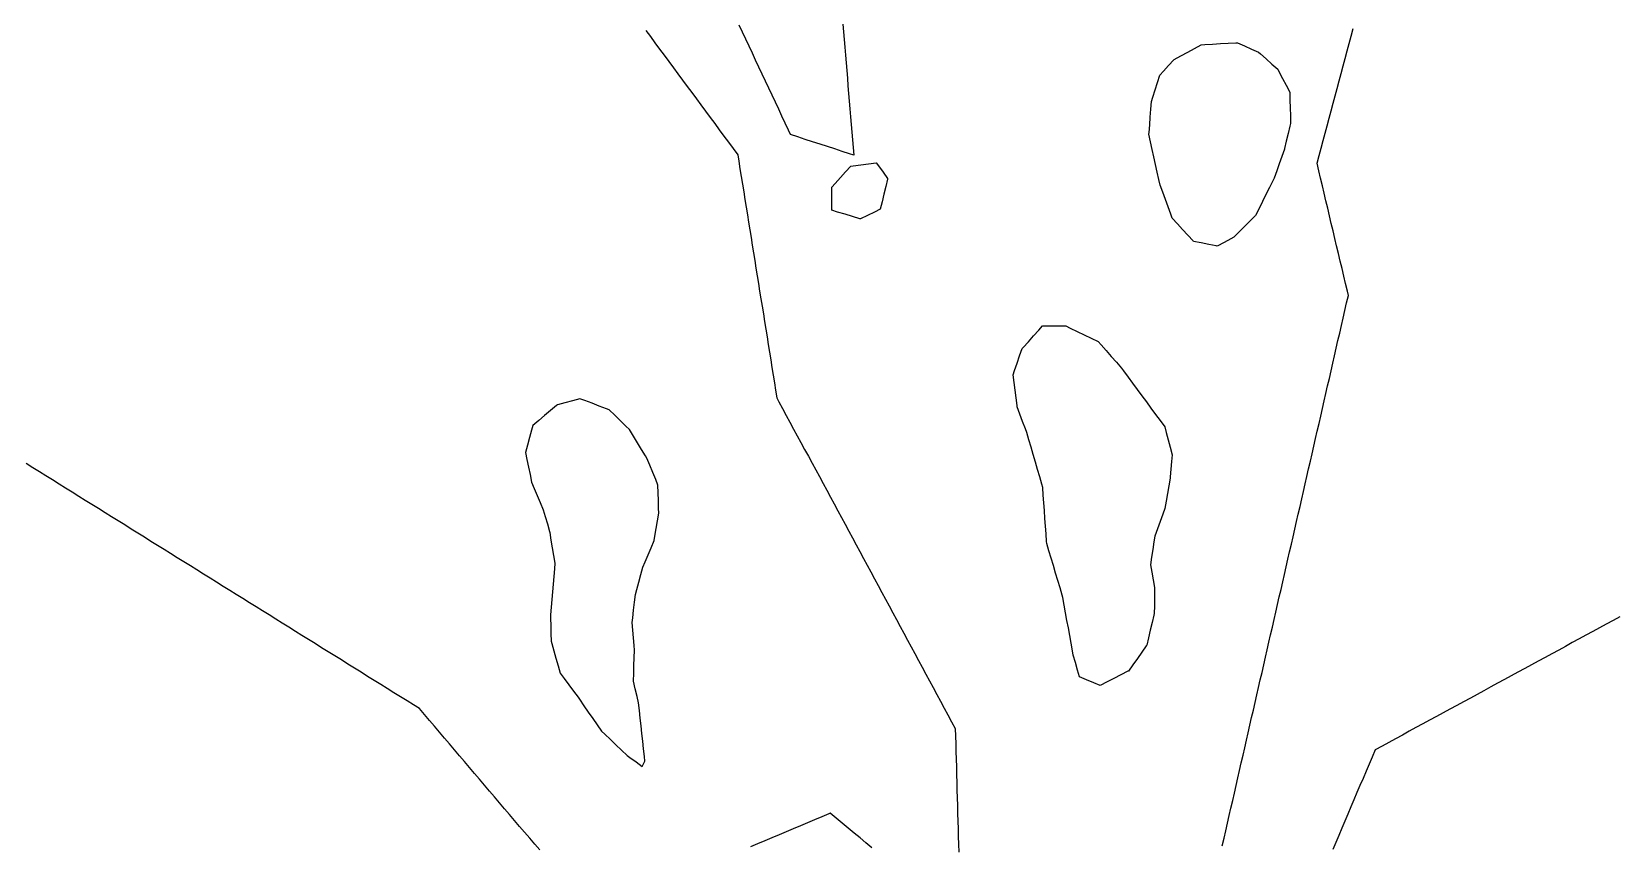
# Model space of a CAD drawing. Header units: millimetres. Extents: x 230 to 3347, y 514 to 5196.
# Drawn here: x 1484.7 to 1689.9, y 4683.3 to 4788.5 of the extents above; entities that cross this region are included whole.
import ezdxf

# ---------------------------------------------------------------- set-up
doc = ezdxf.new("R2010")
doc.units = ezdxf.units.MM
for name, color, linetype in [('ALL_HOLES', 1, 'Continuous'), ('ALL_ISLANDS', 7, 'Continuous'), ('OUTLINE_ISLAND_01', 7, 'Continuous'), ('OUTLINE_ISLAND_01_HOLE_287', 1, 'Continuous'), ('OUTLINE_ISLAND_01_HOLE_288', 1, 'Continuous'), ('OUTLINE_ISLAND_01_HOLE_289', 1, 'Continuous'), ('OUTLINE_ISLAND_26', 7, 'Continuous')]:
    doc.layers.add(name, color=color, linetype=linetype)

msp = doc.modelspace()

# ---------------------------------------------------------------- linework, layer by layer
at = {"layer": 'ALL_HOLES'}
for points in [[(1640.5476, 4787.0999), (1641.4596, 4786.6896), (1642.3715, 4786.2793), (1643.2835, 4785.8689), (1643.5203, 4785.6594), (1644.2692, 4784.9968), (1645.0182, 4784.3341), (1645.7671, 4783.6715), (1645.9277, 4783.3674), (1646.3945, 4782.4831), (1646.8614, 4781.5988), (1647.3283, 4780.7144), (1647.3295, 4780.6611), (1647.352, 4779.6613), (1647.3746, 4778.6616), (1647.3971, 4777.6619), (1647.4196, 4776.6621), (1647.3382, 4776.3198), (1647.1068, 4775.347), (1646.8754, 4774.3741), (1646.644, 4773.4013), (1646.6241, 4773.3445), (1646.2925, 4772.4011), (1645.9609, 4771.4577), (1645.6293, 4770.5143), (1645.2977, 4769.5709), (1645.1407, 4769.256), (1644.6945, 4768.3611), (1644.2483, 4767.4662), (1643.8021, 4766.5712), (1643.3559, 4765.6763), (1642.9097, 4764.7813), (1642.2205, 4764.0899), (1641.5146, 4763.3816), (1640.8086, 4762.6733), (1640.1027, 4761.9651), (1639.7148, 4761.7559), (1638.8347, 4761.2811), (1637.9546, 4760.8064), (1637.8276, 4760.8309), (1636.8457, 4761.0201), (1635.8637, 4761.2092), (1634.8818, 4761.3984), (1634.8152, 4761.4713), (1634.1411, 4762.2099), (1633.4669, 4762.9484), (1632.7927, 4763.687), (1632.1186, 4764.4256), (1631.9316, 4764.9397), (1631.5898, 4765.8795), (1631.2479, 4766.8192), (1630.9061, 4767.759), (1630.5643, 4768.6988), (1630.4093, 4769.4046), (1630.1948, 4770.3814), (1629.9803, 4771.3581), (1629.7658, 4772.3348), (1629.5513, 4773.3115), (1629.3368, 4774.2883), (1629.1223, 4775.265), (1629.1394, 4775.4974), (1629.2128, 4776.4947), (1629.2862, 4777.492), (1629.3596, 4778.4893), (1629.4329, 4779.4866), (1629.6189, 4780.0657), (1629.9248, 4781.0178), (1630.2306, 4781.9699), (1630.5364, 4782.922), (1630.9897, 4783.4147), (1631.6666, 4784.1507), (1632.3436, 4784.8867), (1632.3845, 4784.9093), (1633.2597, 4785.393), (1634.1349, 4785.8767), (1635.0102, 4786.3604), (1635.8854, 4786.844), (1636.3557, 4786.8699), (1637.3542, 4786.9247), (1638.3527, 4786.9795), (1639.3512, 4787.0343), (1640.3497, 4787.0891)], [(1588.1415, 4765.4321), (1588.1415, 4766.4321), (1588.1415, 4767.4321), (1588.1415, 4768.4321), (1588.5669, 4768.9111), (1589.231, 4769.6588), (1589.895, 4770.4065), (1590.5591, 4771.1541), (1590.897, 4771.198), (1591.8887, 4771.3267), (1592.8804, 4771.4555), (1593.8721, 4771.5842), (1594.1696, 4771.1678), (1594.7511, 4770.3542), (1595.3325, 4769.5407), (1595.3142, 4769.4636), (1595.083, 4768.4907), (1594.8518, 4767.5178), (1594.6206, 4766.5449), (1594.3895, 4765.572), (1593.6196, 4765.1972), (1592.7205, 4764.7594), (1591.8214, 4764.3217), (1591.742, 4764.3457), (1590.7846, 4764.6346), (1589.8272, 4764.9234), (1588.8699, 4765.2123)], [(1615.3523, 4750.4828), (1616.3523, 4750.4828), (1617.3523, 4750.4828), (1618.3523, 4750.4828), (1618.9301, 4750.206), (1619.832, 4749.7741), (1620.7338, 4749.3421), (1621.6357, 4748.9101), (1622.5376, 4748.4781), (1622.924, 4748.0374), (1623.5832, 4747.2855), (1624.2425, 4746.5335), (1624.9017, 4745.7816), (1625.561, 4745.0297), (1625.8179, 4744.6803), (1626.4104, 4743.8747), (1627.0028, 4743.0691), (1627.5953, 4742.2635), (1628.1878, 4741.4579), (1628.7802, 4740.6523), (1629.3727, 4739.8468), (1629.9652, 4739.0412), (1630.5576, 4738.2356), (1631.1501, 4737.43), (1631.3387, 4736.7235), (1631.5965, 4735.7573), (1631.8543, 4734.7911), (1632.1122, 4733.8249), (1632.0426, 4732.9713), (1631.9613, 4731.9746), (1631.88, 4730.9779), (1631.8502, 4730.8024), (1631.6826, 4729.8165), (1631.5151, 4728.8306), (1631.3476, 4727.8448), (1631.18, 4726.8589), (1630.9142, 4726.137), (1630.5688, 4725.1985), (1630.2233, 4724.2601), (1629.8778, 4723.3217), (1629.7595, 4722.5629), (1629.6053, 4721.5748), (1629.4512, 4720.5868), (1629.2971, 4719.5987), (1629.4781, 4718.6379), (1629.6631, 4717.6552), (1629.8482, 4716.6724), (1629.8437, 4716.3063), (1629.8316, 4715.3064), (1629.8194, 4714.3065), (1629.8072, 4713.3066), (1629.7574, 4713.0971), (1629.526, 4712.1242), (1629.2946, 4711.1513), (1629.0632, 4710.1785), (1628.8318, 4709.2056), (1628.7782, 4709.1302), (1628.1986, 4708.3153), (1627.619, 4707.5004), (1627.0395, 4706.6855), (1626.4599, 4705.8706), (1626.3771, 4705.8279), (1625.4881, 4705.3699), (1624.5992, 4704.912), (1623.7102, 4704.454), (1622.8212, 4703.996), (1621.9777, 4704.3424), (1621.0526, 4704.7221), (1620.1275, 4705.1019), (1619.8763, 4705.9891), (1619.6039, 4706.9513), (1619.3314, 4707.9134), (1619.23, 4708.479), (1619.0534, 4709.4633), (1618.8768, 4710.4476), (1618.7002, 4711.4319), (1618.5237, 4712.4161), (1618.3471, 4713.4004), (1618.1705, 4714.3847), (1617.9939, 4715.369), (1617.9058, 4715.6648), (1617.6201, 4716.6231), (1617.3345, 4717.5815), (1617.0488, 4718.5398), (1616.7631, 4719.4981), (1616.4775, 4720.4565), (1616.1918, 4721.4148), (1615.9062, 4722.3731), (1615.8893, 4722.6099), (1615.8184, 4723.6074), (1615.7474, 4724.6049), (1615.6764, 4725.6024), (1615.6055, 4726.5998), (1615.5345, 4727.5973), (1615.4636, 4728.5948), (1615.3926, 4729.5923), (1615.2716, 4730.0071), (1614.9915, 4730.9671), (1614.7113, 4731.927), (1614.4312, 4732.887), (1614.1511, 4733.847), (1613.871, 4734.8069), (1613.5909, 4735.7669), (1613.3108, 4736.7269), (1613.1396, 4737.1894), (1612.7924, 4738.1272), (1612.4453, 4739.065), (1612.0981, 4740.0028), (1612.0701, 4740.2141), (1611.9389, 4741.2055), (1611.8077, 4742.1968), (1611.6765, 4743.1882), (1611.5453, 4744.1795), (1611.7358, 4744.7188), (1612.0689, 4745.6617), (1612.4021, 4746.6046), (1612.7352, 4747.5475), (1612.8701, 4747.6987), (1613.5356, 4748.4451), (1614.201, 4749.1915), (1614.8665, 4749.9379)]]:
    msp.add_lwpolyline(points, close=True, dxfattribs=at)
at = {"layer": 'ALL_ISLANDS'}
for points in [[(1564.0737, 4788.6995), (1564.6678, 4787.8951), (1565.2619, 4787.0907), (1565.856, 4786.2863), (1566.4501, 4785.4819), (1567.0442, 4784.6775), (1567.6383, 4783.8731), (1568.2324, 4783.0687), (1568.8265, 4782.2643), (1569.4206, 4781.4599), (1570.0147, 4780.6556), (1570.6087, 4779.8512), (1571.2028, 4779.0468), (1571.7969, 4778.2424), (1572.391, 4777.438), (1572.9851, 4776.6336), (1573.5792, 4775.8292), (1574.1733, 4775.0248), (1574.7674, 4774.2204), (1575.3615, 4773.416), (1575.9556, 4772.6116), (1576.0899, 4771.7773), (1576.2488, 4770.7901), (1576.4078, 4769.8028), (1576.5667, 4768.8155), (1576.7257, 4767.8282), (1576.8846, 4766.8409), (1577.0436, 4765.8536), (1577.2025, 4764.8663), (1577.3615, 4763.8791), (1577.5204, 4762.8918), (1577.6794, 4761.9045), (1577.8383, 4760.9172), (1577.9973, 4759.9299), (1578.1562, 4758.9426), (1578.3152, 4757.9553), (1578.4742, 4756.968), (1578.6331, 4755.9808), (1578.7921, 4754.9935), (1578.951, 4754.0062), (1579.11, 4753.0189), (1579.2689, 4752.0316), (1579.4279, 4751.0443), (1579.5868, 4750.057), (1579.7458, 4749.0698), (1579.9047, 4748.0825), (1580.0637, 4747.0952), (1580.2226, 4746.1079), (1580.3816, 4745.1206), (1580.5405, 4744.1333), (1580.6995, 4743.146), (1580.8584, 4742.1588), (1581.0174, 4741.1715), (1581.2851, 4740.6755), (1581.7601, 4739.7955), (1582.2351, 4738.9155), (1582.7101, 4738.0355), (1583.1852, 4737.1555), (1583.6602, 4736.2756), (1584.1352, 4735.3956), (1584.6102, 4734.5156), (1585.0852, 4733.6356), (1585.5602, 4732.7556), (1586.0352, 4731.8757), (1586.5102, 4730.9957), (1586.9852, 4730.1157), (1587.4602, 4729.2357), (1587.9353, 4728.3557), (1588.4103, 4727.4758), (1588.8853, 4726.5958), (1589.3603, 4725.7158), (1589.8353, 4724.8358), (1590.3103, 4723.9558), (1590.7853, 4723.0759), (1591.2603, 4722.1959), (1591.7353, 4721.3159), (1592.2103, 4720.4359), (1592.6854, 4719.5559), (1593.1604, 4718.676), (1593.6354, 4717.796), (1594.1104, 4716.916), (1594.5854, 4716.036), (1595.0604, 4715.156), (1595.5354, 4714.2761), (1596.0104, 4713.3961), (1596.4854, 4712.5161), (1596.9604, 4711.6361), (1597.4355, 4710.7561), (1597.9105, 4709.8762), (1598.3855, 4708.9962), (1598.8605, 4708.1162), (1599.3355, 4707.2362), (1599.8105, 4706.3562), (1600.2855, 4705.4763), (1600.7605, 4704.5963), (1601.2355, 4703.7163), (1601.7106, 4702.8363), (1602.1856, 4701.9563), (1602.6606, 4701.0764), (1603.1356, 4700.1964), (1603.6106, 4699.3164), (1604.0856, 4698.4364), (1604.1122, 4697.4636), (1604.1395, 4696.464), (1604.1668, 4695.4644), (1604.1942, 4694.4647), (1604.2215, 4693.4651), (1604.2488, 4692.4655), (1604.2761, 4691.4659), (1604.3035, 4690.4662), (1604.3308, 4689.4666), (1604.3581, 4688.467), (1604.3854, 4687.4674), (1604.4128, 4686.4677), (1604.4401, 4685.4681), (1604.4674, 4684.4685), (1604.4947, 4683.4689), (1604.5221, 4682.4692)], [(1589.5428, 4789.4945), (1589.6263, 4788.498), (1589.7099, 4787.5015), (1589.7934, 4786.505), (1589.877, 4785.5085), (1589.9605, 4784.512), (1590.044, 4783.5155), (1590.1276, 4782.519), (1590.2111, 4781.5225), (1590.2947, 4780.526), (1590.3782, 4779.5295), (1590.4618, 4778.533), (1590.5453, 4777.5365), (1590.6289, 4776.54), (1590.7124, 4775.5435), (1590.796, 4774.547), (1590.8795, 4773.5505), (1590.9631, 4772.554), (1590.397, 4772.7389), (1589.4465, 4773.0495), (1588.4959, 4773.3601), (1587.5454, 4773.6707), (1586.5949, 4773.9813), (1585.6443, 4774.292), (1584.6938, 4774.6026), (1583.7432, 4774.9132), (1582.7927, 4775.2238), (1582.5293, 4775.784), (1582.1039, 4776.689), (1581.6784, 4777.5939), (1581.2529, 4778.4989), (1580.8275, 4779.4039), (1580.402, 4780.3089), (1579.9766, 4781.2138), (1579.5511, 4782.1188), (1579.1256, 4783.0238), (1578.7002, 4783.9288), (1578.2747, 4784.8337), (1577.8493, 4785.7387), (1577.4238, 4786.6437), (1576.9983, 4787.5487), (1576.5729, 4788.4537), (1576.1474, 4789.3586)], [(1638.6014, 4683.2726), (1638.8246, 4684.2474), (1639.0479, 4685.2222), (1639.2711, 4686.1969), (1639.4943, 4687.1717), (1639.7175, 4688.1465), (1639.9408, 4689.1212), (1640.164, 4690.096), (1640.3872, 4691.0708), (1640.6104, 4692.0455), (1640.8337, 4693.0203), (1641.0569, 4693.9951), (1641.2801, 4694.9698), (1641.5033, 4695.9446), (1641.7266, 4696.9194), (1641.9498, 4697.8941), (1642.173, 4698.8689), (1642.3962, 4699.8437), (1642.6195, 4700.8184), (1642.8427, 4701.7932), (1643.0659, 4702.768), (1643.2891, 4703.7427), (1643.5123, 4704.7175), (1643.7356, 4705.6923), (1643.9588, 4706.667), (1644.182, 4707.6418), (1644.4052, 4708.6166), (1644.6285, 4709.5913), (1644.8517, 4710.5661), (1645.0749, 4711.5409), (1645.2981, 4712.5157), (1645.5214, 4713.4904), (1645.7446, 4714.4652), (1645.9678, 4715.44), (1646.191, 4716.4147), (1646.4143, 4717.3895), (1646.6375, 4718.3643), (1646.8607, 4719.339), (1647.0839, 4720.3138), (1647.3072, 4721.2886), (1647.5304, 4722.2633), (1647.7536, 4723.2381), (1647.9768, 4724.2129), (1648.2, 4725.1876), (1648.4233, 4726.1624), (1648.6465, 4727.1372), (1648.8697, 4728.1119), (1649.0929, 4729.0867), (1649.3162, 4730.0615), (1649.5394, 4731.0362), (1649.7626, 4732.011), (1649.9858, 4732.9858), (1650.2091, 4733.9605), (1650.4323, 4734.9353), (1650.6555, 4735.9101), (1650.8787, 4736.8848), (1651.102, 4737.8596), (1651.3252, 4738.8344), (1651.5484, 4739.8091), (1651.7716, 4740.7839), (1651.9948, 4741.7587), (1652.2181, 4742.7334), (1652.4413, 4743.7082), (1652.6645, 4744.683), (1652.8877, 4745.6577), (1653.111, 4746.6325), (1653.3342, 4747.6073), (1653.5574, 4748.582), (1653.7806, 4749.5568), (1654.0039, 4750.5316), (1654.2271, 4751.5063), (1654.4503, 4752.4811), (1654.6735, 4753.4559), (1654.8968, 4754.4306), (1654.7656, 4754.985), (1654.5354, 4755.9581), (1654.3052, 4756.9313), (1654.0751, 4757.9044), (1653.8449, 4758.8775), (1653.6147, 4759.8507), (1653.3845, 4760.8238), (1653.1543, 4761.797), (1652.9241, 4762.7701), (1652.6939, 4763.7433), (1652.4637, 4764.7164), (1652.2335, 4765.6896), (1652.0033, 4766.6627), (1651.7731, 4767.6358), (1651.5429, 4768.609), (1651.3127, 4769.5821), (1651.0825, 4770.5553), (1650.8523, 4771.5284), (1650.8562, 4771.543), (1651.1156, 4772.5088), (1651.375, 4773.4746), (1651.6344, 4774.4403), (1651.8937, 4775.4061), (1652.1531, 4776.3719), (1652.4125, 4777.3377), (1652.6718, 4778.3035), (1652.9312, 4779.2692), (1653.1906, 4780.235), (1653.45, 4781.2008), (1653.7093, 4782.1666), (1653.9687, 4783.1323), (1654.2281, 4784.0981), (1654.4874, 4785.0639), (1654.7468, 4786.0297), (1655.0062, 4786.9955), (1655.2656, 4787.9612), (1655.5249, 4788.927)], [(1550.3583, 4682.735), (1549.7102, 4683.4966), (1549.062, 4684.2581), (1548.4139, 4685.0196), (1547.7657, 4685.7811), (1547.1176, 4686.5426), (1546.4694, 4687.3042), (1545.8213, 4688.0657), (1545.1732, 4688.8272), (1544.525, 4689.5887), (1543.8769, 4690.3502), (1543.2287, 4691.1118), (1542.5806, 4691.8733), (1541.9325, 4692.6348), (1541.2843, 4693.3963), (1540.6362, 4694.1579), (1539.988, 4694.9194), (1539.3399, 4695.6809), (1538.6918, 4696.4424), (1538.0436, 4697.2039), (1537.3955, 4697.9655), (1536.7473, 4698.727), (1536.0992, 4699.4885), (1535.451, 4700.25), (1534.8029, 4701.0115), (1534.053, 4701.4789), (1533.2043, 4702.0077), (1532.3556, 4702.5366), (1531.5069, 4703.0655), (1530.6582, 4703.5943), (1529.8095, 4704.1232), (1528.9608, 4704.6521), (1528.112, 4705.1809), (1527.2633, 4705.7098), (1526.4146, 4706.2387), (1525.5659, 4706.7675), (1524.7172, 4707.2964), (1523.8685, 4707.8253), (1523.0198, 4708.3541), (1522.1711, 4708.883), (1521.3224, 4709.4119), (1520.4737, 4709.9407), (1519.625, 4710.4696), (1518.7763, 4710.9985), (1517.9276, 4711.5273), (1517.0789, 4712.0562), (1516.2302, 4712.5851), (1515.3815, 4713.114), (1514.5328, 4713.6428), (1513.6841, 4714.1717), (1512.8354, 4714.7006), (1511.9867, 4715.2294), (1511.138, 4715.7583), (1510.2893, 4716.2872), (1509.4406, 4716.816), (1508.5919, 4717.3449), (1507.7432, 4717.8738), (1506.8944, 4718.4026), (1506.0457, 4718.9315), (1505.197, 4719.4604), (1504.3483, 4719.9892), (1503.4996, 4720.5181), (1502.6509, 4721.047), (1501.8022, 4721.5758), (1500.9535, 4722.1047), (1500.1048, 4722.6336), (1499.2561, 4723.1624), (1498.4074, 4723.6913), (1497.5587, 4724.2202), (1496.71, 4724.7491), (1495.8613, 4725.2779), (1495.0126, 4725.8068), (1494.1639, 4726.3357), (1493.3152, 4726.8645), (1492.4665, 4727.3934), (1491.6178, 4727.9223), (1490.7691, 4728.4511), (1489.9204, 4728.98), (1489.0717, 4729.5089), (1488.223, 4730.0377), (1487.3743, 4730.5666), (1486.5256, 4731.0955), (1485.6768, 4731.6243), (1484.8281, 4732.1532), (1483.9794, 4732.6821)], [(1689.9984, 4712.8769), (1689.1198, 4712.3994), (1688.2411, 4711.9218), (1687.3625, 4711.4443), (1686.4839, 4710.9668), (1685.6053, 4710.4893), (1684.7267, 4710.0118), (1683.848, 4709.5343), (1682.9694, 4709.0567), (1682.0908, 4708.5792), (1681.2122, 4708.1017), (1680.3335, 4707.6242), (1679.4549, 4707.1467), (1678.5763, 4706.6692), (1677.6977, 4706.1916), (1676.8191, 4705.7141), (1675.9404, 4705.2366), (1675.0618, 4704.7591), (1674.1832, 4704.2816), (1673.3046, 4703.8041), (1672.4259, 4703.3265), (1671.5473, 4702.849), (1670.6687, 4702.3715), (1669.7901, 4701.894), (1668.9115, 4701.4165), (1668.0328, 4700.939), (1667.1542, 4700.4614), (1666.2756, 4699.9839), (1665.397, 4699.5064), (1664.5183, 4699.0289), (1663.6397, 4698.5514), (1662.7611, 4698.0739), (1661.8825, 4697.5963), (1661.0039, 4697.1188), (1660.1252, 4696.6413), (1659.2466, 4696.1638), (1658.368, 4695.6863), (1658.3577, 4695.6622), (1657.9662, 4694.742), (1657.5746, 4693.8219), (1657.1831, 4692.9017), (1656.7915, 4691.9816), (1656.3999, 4691.0614), (1656.0084, 4690.1413), (1655.6168, 4689.2211), (1655.2253, 4688.301), (1654.8337, 4687.3808), (1654.4421, 4686.4607), (1654.0506, 4685.5405), (1653.659, 4684.6203), (1653.2675, 4683.7002), (1652.8759, 4682.78)], [(1593.3023, 4683.0081), (1592.5334, 4683.6476), (1591.7646, 4684.287), (1590.9957, 4684.9264), (1590.2269, 4685.5658), (1589.458, 4686.2053), (1588.6892, 4686.8447), (1587.9203, 4687.4841), (1587.7404, 4687.408), (1586.8194, 4687.0185), (1585.8985, 4686.6289), (1584.9775, 4686.2393), (1584.0565, 4685.8497), (1583.1355, 4685.4601), (1582.2145, 4685.0706), (1581.2935, 4684.681), (1580.3725, 4684.2914), (1579.4515, 4683.9018), (1578.5305, 4683.5122), (1577.6095, 4683.1227)]]:
    msp.add_lwpolyline(points, dxfattribs=at)
msp.add_lwpolyline([(1555.5556, 4741.0767), (1554.5908, 4740.8136), (1553.626, 4740.5505), (1552.6613, 4740.2874), (1552.5309, 4740.1788), (1551.7626, 4739.5387), (1550.9942, 4738.8987), (1550.2259, 4738.2586), (1549.4576, 4737.6185), (1549.2958, 4737.0103), (1549.0387, 4736.0439), (1548.7816, 4735.0775), (1548.5246, 4734.1112), (1548.7081, 4733.2222), (1548.9103, 4732.2429), (1549.1125, 4731.2636), (1549.3147, 4730.2842), (1549.653, 4729.4807), (1550.041, 4728.559), (1550.429, 4727.6374), (1550.817, 4726.7157), (1551.0691, 4725.8428), (1551.3466, 4724.8821), (1551.6241, 4723.9214), (1551.6492, 4723.7743), (1551.8171, 4722.7885), (1551.985, 4721.8027), (1552.1529, 4720.8169), (1552.3209, 4719.8311), (1552.2573, 4719.0919), (1552.1716, 4718.0956), (1552.086, 4717.0993), (1552.0003, 4716.103), (1551.9146, 4715.1067), (1551.8289, 4714.1103), (1551.7433, 4713.114), (1551.7548, 4712.7084), (1551.7832, 4711.7088), (1551.8115, 4710.7092), (1551.8399, 4709.7096), (1551.9172, 4709.4354), (1552.1886, 4708.4729), (1552.4599, 4707.5105), (1552.7313, 4706.548), (1553.0027, 4705.5855), (1553.5273, 4704.8826), (1554.1254, 4704.0812), (1554.7236, 4703.2798), (1555.3217, 4702.4784), (1555.5076, 4702.208), (1556.0742, 4701.384), (1556.6407, 4700.56), (1557.2072, 4699.7359), (1557.7738, 4698.9119), (1558.3403, 4698.0879), (1558.7621, 4697.6916), (1559.4909, 4697.0068), (1560.2197, 4696.3221), (1560.9485, 4695.6374), (1561.6773, 4694.9526), (1562.0066, 4694.7061), (1562.8071, 4694.1067), (1563.6076, 4693.5073), (1563.9515, 4694.2041), (1563.8853, 4694.8153), (1563.7777, 4695.8095), (1563.6701, 4696.8037), (1563.5625, 4697.7979), (1563.4549, 4698.7921), (1563.3473, 4699.7863), (1563.2397, 4700.7805), (1563.1321, 4701.7747), (1562.9434, 4702.5868), (1562.7171, 4703.5609), (1562.4909, 4704.5349), (1562.492, 4704.5778), (1562.5188, 4705.5774), (1562.5455, 4706.5771), (1562.5722, 4707.5767), (1562.599, 4708.5764), (1562.5513, 4709.1559), (1562.4693, 4710.1525), (1562.3873, 4711.1492), (1562.3053, 4712.1458), (1562.3801, 4712.7638), (1562.5004, 4713.7566), (1562.6207, 4714.7493), (1562.7409, 4715.742), (1562.9224, 4716.4081), (1563.1854, 4717.3729), (1563.4483, 4718.3377), (1563.7113, 4719.3025), (1563.9869, 4719.963), (1564.3721, 4720.8859), (1564.7572, 4721.8088), (1565.1423, 4722.7316), (1565.2418, 4723.3198), (1565.4085, 4724.3058), (1565.5752, 4725.2919), (1565.7419, 4726.2779), (1565.724, 4726.919), (1565.6962, 4727.9186), (1565.6683, 4728.9182), (1565.6404, 4729.9178), (1565.3519, 4730.6199), (1564.9719, 4731.5448), (1564.5918, 4732.4698), (1564.2117, 4733.3948), (1564.0436, 4733.6693), (1563.5213, 4734.5221), (1562.9991, 4735.3749), (1562.4768, 4736.2277), (1561.9545, 4737.0805), (1561.493, 4737.5343), (1560.7799, 4738.2354), (1560.0668, 4738.9364), (1559.3538, 4739.6375), (1558.9941, 4739.7738), (1558.059, 4740.1281), (1557.1238, 4740.4824), (1556.1887, 4740.8368)], close=True, dxfattribs=at)
at = {"layer": 'OUTLINE_ISLAND_01'}
for points in [[(1564.0737, 4788.6995), (1564.6678, 4787.8951), (1565.2619, 4787.0907), (1565.856, 4786.2863), (1566.4501, 4785.4819), (1567.0442, 4784.6775), (1567.6383, 4783.8731), (1568.2324, 4783.0687), (1568.8265, 4782.2643), (1569.4206, 4781.4599), (1570.0147, 4780.6556), (1570.6087, 4779.8512), (1571.2028, 4779.0468), (1571.7969, 4778.2424), (1572.391, 4777.438), (1572.9851, 4776.6336), (1573.5792, 4775.8292), (1574.1733, 4775.0248), (1574.7674, 4774.2204), (1575.3615, 4773.416), (1575.9556, 4772.6116), (1576.0899, 4771.7773), (1576.2488, 4770.7901), (1576.4078, 4769.8028), (1576.5667, 4768.8155), (1576.7257, 4767.8282), (1576.8846, 4766.8409), (1577.0436, 4765.8536), (1577.2025, 4764.8663), (1577.3615, 4763.8791), (1577.5204, 4762.8918), (1577.6794, 4761.9045), (1577.8383, 4760.9172), (1577.9973, 4759.9299), (1578.1562, 4758.9426), (1578.3152, 4757.9553), (1578.4742, 4756.968), (1578.6331, 4755.9808), (1578.7921, 4754.9935), (1578.951, 4754.0062), (1579.11, 4753.0189), (1579.2689, 4752.0316), (1579.4279, 4751.0443), (1579.5868, 4750.057), (1579.7458, 4749.0698), (1579.9047, 4748.0825), (1580.0637, 4747.0952), (1580.2226, 4746.1079), (1580.3816, 4745.1206), (1580.5405, 4744.1333), (1580.6995, 4743.146), (1580.8584, 4742.1588), (1581.0174, 4741.1715), (1581.2851, 4740.6755), (1581.7601, 4739.7955), (1582.2351, 4738.9155), (1582.7101, 4738.0355), (1583.1852, 4737.1555), (1583.6602, 4736.2756), (1584.1352, 4735.3956), (1584.6102, 4734.5156), (1585.0852, 4733.6356), (1585.5602, 4732.7556), (1586.0352, 4731.8757), (1586.5102, 4730.9957), (1586.9852, 4730.1157), (1587.4602, 4729.2357), (1587.9353, 4728.3557), (1588.4103, 4727.4758), (1588.8853, 4726.5958), (1589.3603, 4725.7158), (1589.8353, 4724.8358), (1590.3103, 4723.9558), (1590.7853, 4723.0759), (1591.2603, 4722.1959), (1591.7353, 4721.3159), (1592.2103, 4720.4359), (1592.6854, 4719.5559), (1593.1604, 4718.676), (1593.6354, 4717.796), (1594.1104, 4716.916), (1594.5854, 4716.036), (1595.0604, 4715.156), (1595.5354, 4714.2761), (1596.0104, 4713.3961), (1596.4854, 4712.5161), (1596.9604, 4711.6361), (1597.4355, 4710.7561), (1597.9105, 4709.8762), (1598.3855, 4708.9962), (1598.8605, 4708.1162), (1599.3355, 4707.2362), (1599.8105, 4706.3562), (1600.2855, 4705.4763), (1600.7605, 4704.5963), (1601.2355, 4703.7163), (1601.7106, 4702.8363), (1602.1856, 4701.9563), (1602.6606, 4701.0764), (1603.1356, 4700.1964), (1603.6106, 4699.3164), (1604.0856, 4698.4364), (1604.1122, 4697.4636), (1604.1395, 4696.464), (1604.1668, 4695.4644), (1604.1942, 4694.4647), (1604.2215, 4693.4651), (1604.2488, 4692.4655), (1604.2761, 4691.4659), (1604.3035, 4690.4662), (1604.3308, 4689.4666), (1604.3581, 4688.467), (1604.3854, 4687.4674), (1604.4128, 4686.4677), (1604.4401, 4685.4681), (1604.4674, 4684.4685), (1604.4947, 4683.4689), (1604.5221, 4682.4692)], [(1589.5428, 4789.4945), (1589.6263, 4788.498), (1589.7099, 4787.5015), (1589.7934, 4786.505), (1589.877, 4785.5085), (1589.9605, 4784.512), (1590.044, 4783.5155), (1590.1276, 4782.519), (1590.2111, 4781.5225), (1590.2947, 4780.526), (1590.3782, 4779.5295), (1590.4618, 4778.533), (1590.5453, 4777.5365), (1590.6289, 4776.54), (1590.7124, 4775.5435), (1590.796, 4774.547), (1590.8795, 4773.5505), (1590.9631, 4772.554), (1590.397, 4772.7389), (1589.4465, 4773.0495), (1588.4959, 4773.3601), (1587.5454, 4773.6707), (1586.5949, 4773.9813), (1585.6443, 4774.292), (1584.6938, 4774.6026), (1583.7432, 4774.9132), (1582.7927, 4775.2238), (1582.5293, 4775.784), (1582.1039, 4776.689), (1581.6784, 4777.5939), (1581.2529, 4778.4989), (1580.8275, 4779.4039), (1580.402, 4780.3089), (1579.9766, 4781.2138), (1579.5511, 4782.1188), (1579.1256, 4783.0238), (1578.7002, 4783.9288), (1578.2747, 4784.8337), (1577.8493, 4785.7387), (1577.4238, 4786.6437), (1576.9983, 4787.5487), (1576.5729, 4788.4537), (1576.1474, 4789.3586)], [(1638.6014, 4683.2726), (1638.8246, 4684.2474), (1639.0479, 4685.2222), (1639.2711, 4686.1969), (1639.4943, 4687.1717), (1639.7175, 4688.1465), (1639.9408, 4689.1212), (1640.164, 4690.096), (1640.3872, 4691.0708), (1640.6104, 4692.0455), (1640.8337, 4693.0203), (1641.0569, 4693.9951), (1641.2801, 4694.9698), (1641.5033, 4695.9446), (1641.7266, 4696.9194), (1641.9498, 4697.8941), (1642.173, 4698.8689), (1642.3962, 4699.8437), (1642.6195, 4700.8184), (1642.8427, 4701.7932), (1643.0659, 4702.768), (1643.2891, 4703.7427), (1643.5123, 4704.7175), (1643.7356, 4705.6923), (1643.9588, 4706.667), (1644.182, 4707.6418), (1644.4052, 4708.6166), (1644.6285, 4709.5913), (1644.8517, 4710.5661), (1645.0749, 4711.5409), (1645.2981, 4712.5157), (1645.5214, 4713.4904), (1645.7446, 4714.4652), (1645.9678, 4715.44), (1646.191, 4716.4147), (1646.4143, 4717.3895), (1646.6375, 4718.3643), (1646.8607, 4719.339), (1647.0839, 4720.3138), (1647.3072, 4721.2886), (1647.5304, 4722.2633), (1647.7536, 4723.2381), (1647.9768, 4724.2129), (1648.2, 4725.1876), (1648.4233, 4726.1624), (1648.6465, 4727.1372), (1648.8697, 4728.1119), (1649.0929, 4729.0867), (1649.3162, 4730.0615), (1649.5394, 4731.0362), (1649.7626, 4732.011), (1649.9858, 4732.9858), (1650.2091, 4733.9605), (1650.4323, 4734.9353), (1650.6555, 4735.9101), (1650.8787, 4736.8848), (1651.102, 4737.8596), (1651.3252, 4738.8344), (1651.5484, 4739.8091), (1651.7716, 4740.7839), (1651.9948, 4741.7587), (1652.2181, 4742.7334), (1652.4413, 4743.7082), (1652.6645, 4744.683), (1652.8877, 4745.6577), (1653.111, 4746.6325), (1653.3342, 4747.6073), (1653.5574, 4748.582), (1653.7806, 4749.5568), (1654.0039, 4750.5316), (1654.2271, 4751.5063), (1654.4503, 4752.4811), (1654.6735, 4753.4559), (1654.8968, 4754.4306), (1654.7656, 4754.985), (1654.5354, 4755.9581), (1654.3052, 4756.9313), (1654.0751, 4757.9044), (1653.8449, 4758.8775), (1653.6147, 4759.8507), (1653.3845, 4760.8238), (1653.1543, 4761.797), (1652.9241, 4762.7701), (1652.6939, 4763.7433), (1652.4637, 4764.7164), (1652.2335, 4765.6896), (1652.0033, 4766.6627), (1651.7731, 4767.6358), (1651.5429, 4768.609), (1651.3127, 4769.5821), (1651.0825, 4770.5553), (1650.8523, 4771.5284), (1650.8562, 4771.543), (1651.1156, 4772.5088), (1651.375, 4773.4746), (1651.6344, 4774.4403), (1651.8937, 4775.4061), (1652.1531, 4776.3719), (1652.4125, 4777.3377), (1652.6718, 4778.3035), (1652.9312, 4779.2692), (1653.1906, 4780.235), (1653.45, 4781.2008), (1653.7093, 4782.1666), (1653.9687, 4783.1323), (1654.2281, 4784.0981), (1654.4874, 4785.0639), (1654.7468, 4786.0297), (1655.0062, 4786.9955), (1655.2656, 4787.9612), (1655.5249, 4788.927)], [(1550.3583, 4682.735), (1549.7102, 4683.4966), (1549.062, 4684.2581), (1548.4139, 4685.0196), (1547.7657, 4685.7811), (1547.1176, 4686.5426), (1546.4694, 4687.3042), (1545.8213, 4688.0657), (1545.1732, 4688.8272), (1544.525, 4689.5887), (1543.8769, 4690.3502), (1543.2287, 4691.1118), (1542.5806, 4691.8733), (1541.9325, 4692.6348), (1541.2843, 4693.3963), (1540.6362, 4694.1579), (1539.988, 4694.9194), (1539.3399, 4695.6809), (1538.6918, 4696.4424), (1538.0436, 4697.2039), (1537.3955, 4697.9655), (1536.7473, 4698.727), (1536.0992, 4699.4885), (1535.451, 4700.25), (1534.8029, 4701.0115), (1534.053, 4701.4789), (1533.2043, 4702.0077), (1532.3556, 4702.5366), (1531.5069, 4703.0655), (1530.6582, 4703.5943), (1529.8095, 4704.1232), (1528.9608, 4704.6521), (1528.112, 4705.1809), (1527.2633, 4705.7098), (1526.4146, 4706.2387), (1525.5659, 4706.7675), (1524.7172, 4707.2964), (1523.8685, 4707.8253), (1523.0198, 4708.3541), (1522.1711, 4708.883), (1521.3224, 4709.4119), (1520.4737, 4709.9407), (1519.625, 4710.4696), (1518.7763, 4710.9985), (1517.9276, 4711.5273), (1517.0789, 4712.0562), (1516.2302, 4712.5851), (1515.3815, 4713.114), (1514.5328, 4713.6428), (1513.6841, 4714.1717), (1512.8354, 4714.7006), (1511.9867, 4715.2294), (1511.138, 4715.7583), (1510.2893, 4716.2872), (1509.4406, 4716.816), (1508.5919, 4717.3449), (1507.7432, 4717.8738), (1506.8944, 4718.4026), (1506.0457, 4718.9315), (1505.197, 4719.4604), (1504.3483, 4719.9892), (1503.4996, 4720.5181), (1502.6509, 4721.047), (1501.8022, 4721.5758), (1500.9535, 4722.1047), (1500.1048, 4722.6336), (1499.2561, 4723.1624), (1498.4074, 4723.6913), (1497.5587, 4724.2202), (1496.71, 4724.7491), (1495.8613, 4725.2779), (1495.0126, 4725.8068), (1494.1639, 4726.3357), (1493.3152, 4726.8645), (1492.4665, 4727.3934), (1491.6178, 4727.9223), (1490.7691, 4728.4511), (1489.9204, 4728.98), (1489.0717, 4729.5089), (1488.223, 4730.0377), (1487.3743, 4730.5666), (1486.5256, 4731.0955), (1485.6768, 4731.6243), (1484.8281, 4732.1532), (1483.9794, 4732.6821)], [(1689.9984, 4712.8769), (1689.1198, 4712.3994), (1688.2411, 4711.9218), (1687.3625, 4711.4443), (1686.4839, 4710.9668), (1685.6053, 4710.4893), (1684.7267, 4710.0118), (1683.848, 4709.5343), (1682.9694, 4709.0567), (1682.0908, 4708.5792), (1681.2122, 4708.1017), (1680.3335, 4707.6242), (1679.4549, 4707.1467), (1678.5763, 4706.6692), (1677.6977, 4706.1916), (1676.8191, 4705.7141), (1675.9404, 4705.2366), (1675.0618, 4704.7591), (1674.1832, 4704.2816), (1673.3046, 4703.8041), (1672.4259, 4703.3265), (1671.5473, 4702.849), (1670.6687, 4702.3715), (1669.7901, 4701.894), (1668.9115, 4701.4165), (1668.0328, 4700.939), (1667.1542, 4700.4614), (1666.2756, 4699.9839), (1665.397, 4699.5064), (1664.5183, 4699.0289), (1663.6397, 4698.5514), (1662.7611, 4698.0739), (1661.8825, 4697.5963), (1661.0039, 4697.1188), (1660.1252, 4696.6413), (1659.2466, 4696.1638), (1658.368, 4695.6863), (1658.3577, 4695.6622), (1657.9662, 4694.742), (1657.5746, 4693.8219), (1657.1831, 4692.9017), (1656.7915, 4691.9816), (1656.3999, 4691.0614), (1656.0084, 4690.1413), (1655.6168, 4689.2211), (1655.2253, 4688.301), (1654.8337, 4687.3808), (1654.4421, 4686.4607), (1654.0506, 4685.5405), (1653.659, 4684.6203), (1653.2675, 4683.7002), (1652.8759, 4682.78)], [(1593.3023, 4683.0081), (1592.5334, 4683.6476), (1591.7646, 4684.287), (1590.9957, 4684.9264), (1590.2269, 4685.5658), (1589.458, 4686.2053), (1588.6892, 4686.8447), (1587.9203, 4687.4841), (1587.7404, 4687.408), (1586.8194, 4687.0185), (1585.8985, 4686.6289), (1584.9775, 4686.2393), (1584.0565, 4685.8497), (1583.1355, 4685.4601), (1582.2145, 4685.0706), (1581.2935, 4684.681), (1580.3725, 4684.2914), (1579.4515, 4683.9018), (1578.5305, 4683.5122), (1577.6095, 4683.1227)]]:
    msp.add_lwpolyline(points, dxfattribs=at)
at = {"layer": 'OUTLINE_ISLAND_01_HOLE_287'}
msp.add_lwpolyline([(1615.3523, 4750.4828), (1616.3523, 4750.4828), (1617.3523, 4750.4828), (1618.3523, 4750.4828), (1618.9301, 4750.206), (1619.832, 4749.7741), (1620.7338, 4749.3421), (1621.6357, 4748.9101), (1622.5376, 4748.4781), (1622.924, 4748.0374), (1623.5832, 4747.2855), (1624.2425, 4746.5335), (1624.9017, 4745.7816), (1625.561, 4745.0297), (1625.8179, 4744.6803), (1626.4104, 4743.8747), (1627.0028, 4743.0691), (1627.5953, 4742.2635), (1628.1878, 4741.4579), (1628.7802, 4740.6523), (1629.3727, 4739.8468), (1629.9652, 4739.0412), (1630.5576, 4738.2356), (1631.1501, 4737.43), (1631.3387, 4736.7235), (1631.5965, 4735.7573), (1631.8543, 4734.7911), (1632.1122, 4733.8249), (1632.0426, 4732.9713), (1631.9613, 4731.9746), (1631.88, 4730.9779), (1631.8502, 4730.8024), (1631.6826, 4729.8165), (1631.5151, 4728.8306), (1631.3476, 4727.8448), (1631.18, 4726.8589), (1630.9142, 4726.137), (1630.5688, 4725.1985), (1630.2233, 4724.2601), (1629.8778, 4723.3217), (1629.7595, 4722.5629), (1629.6053, 4721.5748), (1629.4512, 4720.5868), (1629.2971, 4719.5987), (1629.4781, 4718.6379), (1629.6631, 4717.6552), (1629.8482, 4716.6724), (1629.8437, 4716.3063), (1629.8316, 4715.3064), (1629.8194, 4714.3065), (1629.8072, 4713.3066), (1629.7574, 4713.0971), (1629.526, 4712.1242), (1629.2946, 4711.1513), (1629.0632, 4710.1785), (1628.8318, 4709.2056), (1628.7782, 4709.1302), (1628.1986, 4708.3153), (1627.619, 4707.5004), (1627.0395, 4706.6855), (1626.4599, 4705.8706), (1626.3771, 4705.8279), (1625.4881, 4705.3699), (1624.5992, 4704.912), (1623.7102, 4704.454), (1622.8212, 4703.996), (1621.9777, 4704.3424), (1621.0526, 4704.7221), (1620.1275, 4705.1019), (1619.8763, 4705.9891), (1619.6039, 4706.9513), (1619.3314, 4707.9134), (1619.23, 4708.479), (1619.0534, 4709.4633), (1618.8768, 4710.4476), (1618.7002, 4711.4319), (1618.5237, 4712.4161), (1618.3471, 4713.4004), (1618.1705, 4714.3847), (1617.9939, 4715.369), (1617.9058, 4715.6648), (1617.6201, 4716.6231), (1617.3345, 4717.5815), (1617.0488, 4718.5398), (1616.7631, 4719.4981), (1616.4775, 4720.4565), (1616.1918, 4721.4148), (1615.9062, 4722.3731), (1615.8893, 4722.6099), (1615.8184, 4723.6074), (1615.7474, 4724.6049), (1615.6764, 4725.6024), (1615.6055, 4726.5998), (1615.5345, 4727.5973), (1615.4636, 4728.5948), (1615.3926, 4729.5923), (1615.2716, 4730.0071), (1614.9915, 4730.9671), (1614.7113, 4731.927), (1614.4312, 4732.887), (1614.1511, 4733.847), (1613.871, 4734.8069), (1613.5909, 4735.7669), (1613.3108, 4736.7269), (1613.1396, 4737.1894), (1612.7924, 4738.1272), (1612.4453, 4739.065), (1612.0981, 4740.0028), (1612.0701, 4740.2141), (1611.9389, 4741.2055), (1611.8077, 4742.1968), (1611.6765, 4743.1882), (1611.5453, 4744.1795), (1611.7358, 4744.7188), (1612.0689, 4745.6617), (1612.4021, 4746.6046), (1612.7352, 4747.5475), (1612.8701, 4747.6987), (1613.5356, 4748.4451), (1614.201, 4749.1915), (1614.8665, 4749.9379)], close=True, dxfattribs=at)
at = {"layer": 'OUTLINE_ISLAND_01_HOLE_288'}
msp.add_lwpolyline([(1588.1415, 4765.4321), (1588.1415, 4766.4321), (1588.1415, 4767.4321), (1588.1415, 4768.4321), (1588.5669, 4768.9111), (1589.231, 4769.6588), (1589.895, 4770.4065), (1590.5591, 4771.1541), (1590.897, 4771.198), (1591.8887, 4771.3267), (1592.8804, 4771.4555), (1593.8721, 4771.5842), (1594.1696, 4771.1678), (1594.7511, 4770.3542), (1595.3325, 4769.5407), (1595.3142, 4769.4636), (1595.083, 4768.4907), (1594.8518, 4767.5178), (1594.6206, 4766.5449), (1594.3895, 4765.572), (1593.6196, 4765.1972), (1592.7205, 4764.7594), (1591.8214, 4764.3217), (1591.742, 4764.3457), (1590.7846, 4764.6346), (1589.8272, 4764.9234), (1588.8699, 4765.2123)], close=True, dxfattribs=at)
at = {"layer": 'OUTLINE_ISLAND_01_HOLE_289'}
msp.add_lwpolyline([(1640.5476, 4787.0999), (1641.4596, 4786.6896), (1642.3715, 4786.2793), (1643.2835, 4785.8689), (1643.5203, 4785.6594), (1644.2692, 4784.9968), (1645.0182, 4784.3341), (1645.7671, 4783.6715), (1645.9277, 4783.3674), (1646.3945, 4782.4831), (1646.8614, 4781.5988), (1647.3283, 4780.7144), (1647.3295, 4780.6611), (1647.352, 4779.6613), (1647.3746, 4778.6616), (1647.3971, 4777.6619), (1647.4196, 4776.6621), (1647.3382, 4776.3198), (1647.1068, 4775.347), (1646.8754, 4774.3741), (1646.644, 4773.4013), (1646.6241, 4773.3445), (1646.2925, 4772.4011), (1645.9609, 4771.4577), (1645.6293, 4770.5143), (1645.2977, 4769.5709), (1645.1407, 4769.256), (1644.6945, 4768.3611), (1644.2483, 4767.4662), (1643.8021, 4766.5712), (1643.3559, 4765.6763), (1642.9097, 4764.7813), (1642.2205, 4764.0899), (1641.5146, 4763.3816), (1640.8086, 4762.6733), (1640.1027, 4761.9651), (1639.7148, 4761.7559), (1638.8347, 4761.2811), (1637.9546, 4760.8064), (1637.8276, 4760.8309), (1636.8457, 4761.0201), (1635.8637, 4761.2092), (1634.8818, 4761.3984), (1634.8152, 4761.4713), (1634.1411, 4762.2099), (1633.4669, 4762.9484), (1632.7927, 4763.687), (1632.1186, 4764.4256), (1631.9316, 4764.9397), (1631.5898, 4765.8795), (1631.2479, 4766.8192), (1630.9061, 4767.759), (1630.5643, 4768.6988), (1630.4093, 4769.4046), (1630.1948, 4770.3814), (1629.9803, 4771.3581), (1629.7658, 4772.3348), (1629.5513, 4773.3115), (1629.3368, 4774.2883), (1629.1223, 4775.265), (1629.1394, 4775.4974), (1629.2128, 4776.4947), (1629.2862, 4777.492), (1629.3596, 4778.4893), (1629.4329, 4779.4866), (1629.6189, 4780.0657), (1629.9248, 4781.0178), (1630.2306, 4781.9699), (1630.5364, 4782.922), (1630.9897, 4783.4147), (1631.6666, 4784.1507), (1632.3436, 4784.8867), (1632.3845, 4784.9093), (1633.2597, 4785.393), (1634.1349, 4785.8767), (1635.0102, 4786.3604), (1635.8854, 4786.844), (1636.3557, 4786.8699), (1637.3542, 4786.9247), (1638.3527, 4786.9795), (1639.3512, 4787.0343), (1640.3497, 4787.0891)], close=True, dxfattribs=at)
at = {"layer": 'OUTLINE_ISLAND_26'}
msp.add_lwpolyline([(1555.5556, 4741.0767), (1554.5908, 4740.8136), (1553.626, 4740.5505), (1552.6613, 4740.2874), (1552.5309, 4740.1788), (1551.7626, 4739.5387), (1550.9942, 4738.8987), (1550.2259, 4738.2586), (1549.4576, 4737.6185), (1549.2958, 4737.0103), (1549.0387, 4736.0439), (1548.7816, 4735.0775), (1548.5246, 4734.1112), (1548.7081, 4733.2222), (1548.9103, 4732.2429), (1549.1125, 4731.2636), (1549.3147, 4730.2842), (1549.653, 4729.4807), (1550.041, 4728.559), (1550.429, 4727.6374), (1550.817, 4726.7157), (1551.0691, 4725.8428), (1551.3466, 4724.8821), (1551.6241, 4723.9214), (1551.6492, 4723.7743), (1551.8171, 4722.7885), (1551.985, 4721.8027), (1552.1529, 4720.8169), (1552.3209, 4719.8311), (1552.2573, 4719.0919), (1552.1716, 4718.0956), (1552.086, 4717.0993), (1552.0003, 4716.103), (1551.9146, 4715.1067), (1551.8289, 4714.1103), (1551.7433, 4713.114), (1551.7548, 4712.7084), (1551.7832, 4711.7088), (1551.8115, 4710.7092), (1551.8399, 4709.7096), (1551.9172, 4709.4354), (1552.1886, 4708.4729), (1552.4599, 4707.5105), (1552.7313, 4706.548), (1553.0027, 4705.5855), (1553.5273, 4704.8826), (1554.1254, 4704.0812), (1554.7236, 4703.2798), (1555.3217, 4702.4784), (1555.5076, 4702.208), (1556.0742, 4701.384), (1556.6407, 4700.56), (1557.2072, 4699.7359), (1557.7738, 4698.9119), (1558.3403, 4698.0879), (1558.7621, 4697.6916), (1559.4909, 4697.0068), (1560.2197, 4696.3221), (1560.9485, 4695.6374), (1561.6773, 4694.9526), (1562.0066, 4694.7061), (1562.8071, 4694.1067), (1563.6076, 4693.5073), (1563.9515, 4694.2041), (1563.8853, 4694.8153), (1563.7777, 4695.8095), (1563.6701, 4696.8037), (1563.5625, 4697.7979), (1563.4549, 4698.7921), (1563.3473, 4699.7863), (1563.2397, 4700.7805), (1563.1321, 4701.7747), (1562.9434, 4702.5868), (1562.7171, 4703.5609), (1562.4909, 4704.5349), (1562.492, 4704.5778), (1562.5188, 4705.5774), (1562.5455, 4706.5771), (1562.5722, 4707.5767), (1562.599, 4708.5764), (1562.5513, 4709.1559), (1562.4693, 4710.1525), (1562.3873, 4711.1492), (1562.3053, 4712.1458), (1562.3801, 4712.7638), (1562.5004, 4713.7566), (1562.6207, 4714.7493), (1562.7409, 4715.742), (1562.9224, 4716.4081), (1563.1854, 4717.3729), (1563.4483, 4718.3377), (1563.7113, 4719.3025), (1563.9869, 4719.963), (1564.3721, 4720.8859), (1564.7572, 4721.8088), (1565.1423, 4722.7316), (1565.2418, 4723.3198), (1565.4085, 4724.3058), (1565.5752, 4725.2919), (1565.7419, 4726.2779), (1565.724, 4726.919), (1565.6962, 4727.9186), (1565.6683, 4728.9182), (1565.6404, 4729.9178), (1565.3519, 4730.6199), (1564.9719, 4731.5448), (1564.5918, 4732.4698), (1564.2117, 4733.3948), (1564.0436, 4733.6693), (1563.5213, 4734.5221), (1562.9991, 4735.3749), (1562.4768, 4736.2277), (1561.9545, 4737.0805), (1561.493, 4737.5343), (1560.7799, 4738.2354), (1560.0668, 4738.9364), (1559.3538, 4739.6375), (1558.9941, 4739.7738), (1558.059, 4740.1281), (1557.1238, 4740.4824), (1556.1887, 4740.8368)], close=True, dxfattribs=at)

doc.saveas('drawing.dxf')
